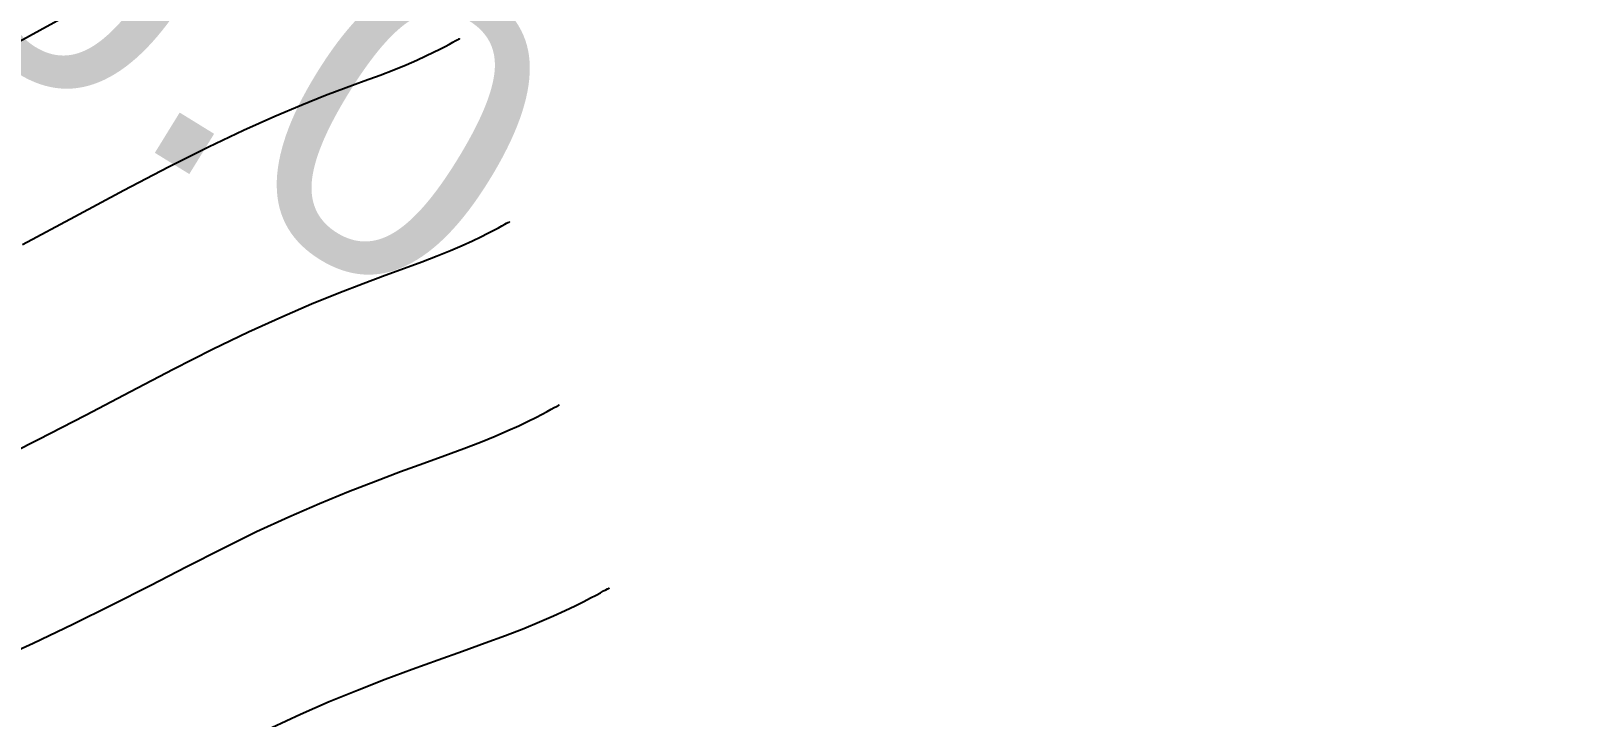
# Model space of a CAD drawing. Header units: millimetres. Extents: x 524954 to 526204, y 9523489 to 9524010.
# Drawn here: x 526103.72 to 526118.97, y 9523808.69 to 9523815.46 of the extents above; entities that cross this region are included whole.
import ezdxf
from ezdxf import colors
from ezdxf.entities.mleader import LeaderData, LeaderLine
from ezdxf.enums import TextEntityAlignment as Align
from ezdxf.math import Vec2, Vec3

# ---------------------------------------------------------------- set-up
doc = ezdxf.new("R2010")
doc.units = ezdxf.units.MM
for name, color, linetype in [('CN_01_00', 3, 'Continuous'), ('CN_02_00', 4, 'Continuous'), ('CN_10_00', 1, 'Continuous'), ('ETQ PAIR', 7, 'Continuous'), ('Route - Route de la corniche de Brazzaville - Textes - Tabulations', 1, 'Continuous')]:
    doc.layers.add(name, color=color, linetype=linetype)
doc.styles.add('Affichages route', font='arial.ttf', dxfattribs={"height": 0.5})
doc.styles.get("Standard").update_dxf_attribs({"font": 'arial.ttf'})

msp = doc.modelspace()

# ---------------------------------------------------------------- linework, layer by layer
at = {"layer": 'CN_01_00', "flags": 128}
for points, elevation in [([(526103.605, 9523815.356), (526104.151, 9523815.653)], 293), ([(526103.309, 9523811.185), (526103.794, 9523811.429), (526104.261, 9523811.67), (526104.705, 9523811.903), (526105.123, 9523812.122), (526105.512, 9523812.32), (526105.868, 9523812.492), (526106.194, 9523812.64), (526106.489, 9523812.767), (526106.756, 9523812.876), (526106.997, 9523812.968), (526107.213, 9523813.049), (526107.405, 9523813.119), (526107.576, 9523813.182), (526107.728, 9523813.241), (526107.86, 9523813.295), (526107.975, 9523813.344), (526108.074, 9523813.389), (526108.157, 9523813.429), (526108.227, 9523813.464), (526108.285, 9523813.494), (526108.331, 9523813.518), (526108.366, 9523813.538), (526108.393, 9523813.552), (526108.412, 9523813.563), (526108.425, 9523813.569), (526108.433, 9523813.574), (526108.437, 9523813.576), (526108.439, 9523813.577), (526108.439, 9523813.577)], 291), ([(526106.097, 9523808.591), (526106.379, 9523808.722), (526106.662, 9523808.845), (526106.942, 9523808.959), (526107.216, 9523809.066), (526107.482, 9523809.165), (526107.737, 9523809.258), (526107.977, 9523809.343), (526108.199, 9523809.423), (526108.401, 9523809.498), (526108.58, 9523809.567), (526108.737, 9523809.631), (526108.873, 9523809.69), (526108.99, 9523809.743), (526109.089, 9523809.79), (526109.172, 9523809.832), (526109.24, 9523809.867), (526109.294, 9523809.896), (526109.336, 9523809.919), (526109.368, 9523809.936), (526109.391, 9523809.948), (526109.406, 9523809.956), (526109.416, 9523809.961), (526109.42, 9523809.964), (526109.422, 9523809.965), (526109.422, 9523809.965)], 289)]:
    msp.add_lwpolyline(points, dxfattribs=dict(at, elevation=elevation))
at = {"layer": 'CN_02_00', "elevation": 292, "flags": 128}
msp.add_lwpolyline([(526103.64, 9523813.352), (526104.155, 9523813.629), (526104.637, 9523813.888), (526105.078, 9523814.118), (526105.472, 9523814.315), (526105.819, 9523814.48), (526106.125, 9523814.618), (526106.393, 9523814.731), (526106.627, 9523814.824), (526106.831, 9523814.901), (526107.008, 9523814.967), (526107.164, 9523815.024), (526107.301, 9523815.077), (526107.422, 9523815.126), (526107.526, 9523815.171), (526107.616, 9523815.212), (526107.692, 9523815.249), (526107.755, 9523815.28), (526107.807, 9523815.307), (526107.849, 9523815.33), (526107.881, 9523815.347), (526107.906, 9523815.36), (526107.923, 9523815.37), (526107.935, 9523815.376), (526107.942, 9523815.38), (526107.946, 9523815.382), (526107.947, 9523815.382), (526107.947, 9523815.383)], dxfattribs=at)
at = {"layer": 'CN_10_00', "elevation": 290, "flags": 128}
msp.add_lwpolyline([(526103.343, 9523809.241), (526103.743, 9523809.42), (526104.136, 9523809.607), (526104.521, 9523809.799), (526104.896, 9523809.991), (526105.26, 9523810.178), (526105.61, 9523810.356), (526105.946, 9523810.521), (526106.265, 9523810.668), (526106.568, 9523810.8), (526106.853, 9523810.917), (526107.119, 9523811.02), (526107.367, 9523811.113), (526107.595, 9523811.196), (526107.802, 9523811.271), (526107.989, 9523811.34), (526108.154, 9523811.404), (526108.298, 9523811.463), (526108.424, 9523811.517), (526108.532, 9523811.566), (526108.623, 9523811.61), (526108.7, 9523811.648), (526108.762, 9523811.68), (526108.812, 9523811.707), (526108.851, 9523811.728), (526108.881, 9523811.744), (526108.902, 9523811.755), (526108.916, 9523811.763), (526108.924, 9523811.768), (526108.929, 9523811.77), (526108.93, 9523811.771), (526108.931, 9523811.771)], dxfattribs=at)

# ---------------------------------------------------------------- texts
at = {"layer": 'Route - Route de la corniche de Brazzaville - Textes - Tabulations', "style": 'Affichages route'}
msp.add_text('970.0', height=3, rotation=328.3538, dxfattribs=at).set_placement((526099.453, 9523819.403), align=Align.MIDDLE_LEFT)

# ---------------------------------------------------------------- next in the draw order: leaders
at = {"layer": 'ETQ PAIR'}
ml = msp.add_multileader_mtext('Standard', dxfattribs=at)
ml.set_content('Ecran de soutènement', color=256)
ml.set_leader_properties()
ml.build(insert=Vec2(0, 0))
ml.multileader.update_dxf_attribs({"has_text_frame": 1, "dogleg_length": 2.5, "arrow_head_size": 3.5})
ctx = ml.context
ctx.base_point, ctx.char_height, ctx.arrow_head_size, ctx.landing_gap_size, ctx.plane_origin, ctx.plane_x_axis, ctx.plane_y_axis = Vec3(526096.547, 9523777.152), 3.5, 3.5, 0.8, Vec3(526040.485, 9523795.944), Vec3(0.940159, 0.340735), Vec3(-0.340735, 0.940159)
ctx.text_align_type = 1
notes = []
notes.append((ctx, [(1, (1, 1, 0), (526094.196, 9523776.3), (0.940159, 0.340735), 2.5, [(0, [(526051.65, 9523814.666)], 0, [])])]))
ctx.mtext.insert, ctx.mtext.text_direction, ctx.mtext.rotation, ctx.mtext.alignment, ctx.mtext.flow_direction = Vec3(526119.621, 9523787.406), Vec3(0.940159, 0.340735), 0.347698, 2, 5
ctx.mtext.has_bg_fill, ctx.mtext.bg_color, ctx.mtext.bg_scale_factor, ctx.mtext.bg_transparency, ctx.mtext.use_window_bg_color = 1, -1027028792, 1.5, 0, 1
for ctx, leaders in notes:
    for number, flags, end, landing, length, lines in leaders:
        leader = LeaderData()
        leader.index, (leader.has_last_leader_line, leader.has_dogleg_vector, leader.attachment_direction) = number, flags
        leader.last_leader_point, leader.dogleg_vector, leader.dogleg_length = Vec3(end), Vec3(landing), length
        for number, points, colour, breaks in lines:
            line = LeaderLine()
            line.index, line.vertices, line.color, line.breaks = number, Vec3.list(points), colors.encode_raw_color(colour), breaks
            leader.lines.append(line)
        ctx.leaders.append(leader)

doc.saveas('drawing.dxf')
